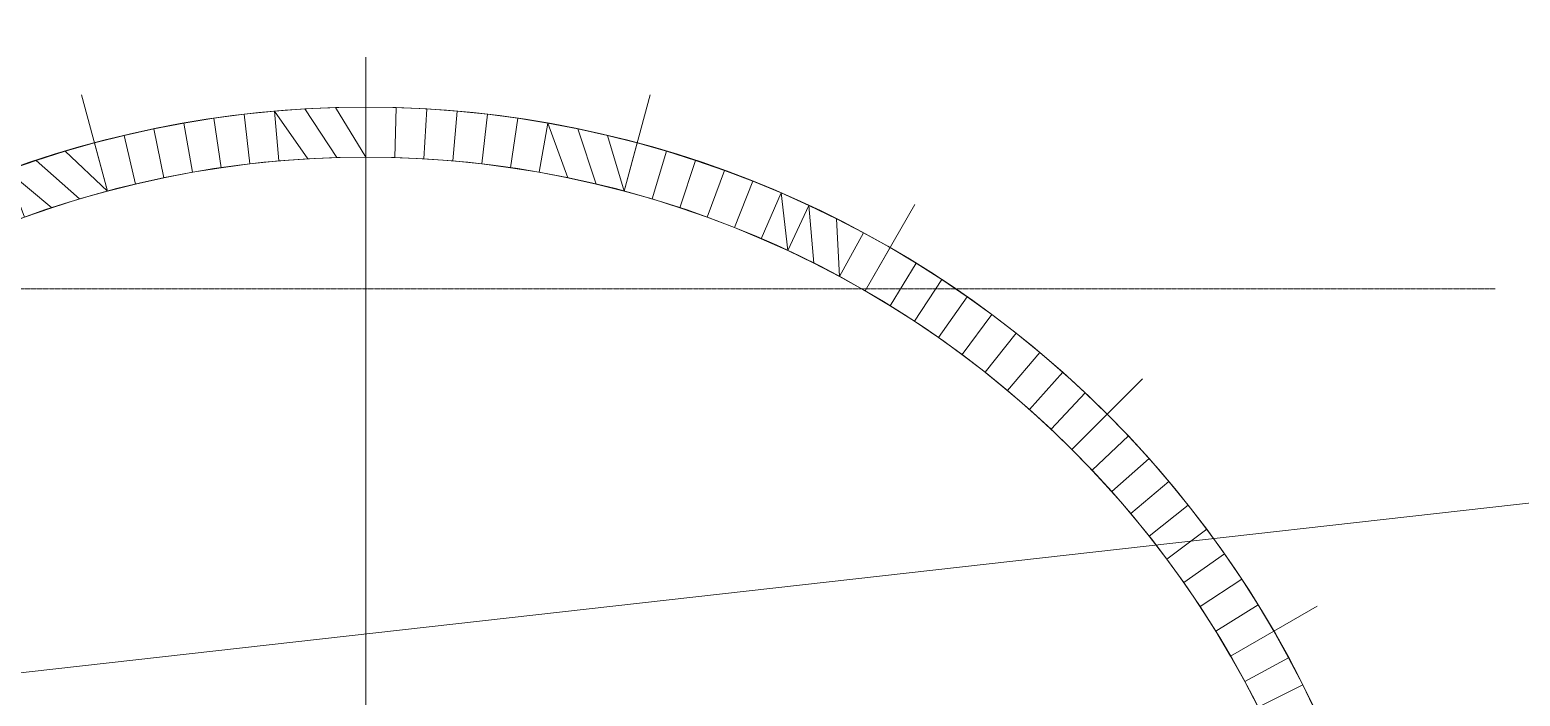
# Model space of a CAD drawing. Header units: inches. Extents: x -2369 to 1860, y -2231 to 2192.
# Drawn here: x -434 to 941, y 510 to 1125 of the extents above; entities that cross this region are included whole.
import ezdxf

# ---------------------------------------------------------------- set-up
doc = ezdxf.new("R2010")
doc.units = ezdxf.units.IN
doc.header["$MEASUREMENT"] = 0
doc.linetypes.add('Grid Line 1_2_', pattern=[0.875, 0.5, -0.125, 0.125, -0.125])
doc.layers.add('A-FLOR-LEVL', color=51, linetype='Continuous', lineweight=9)
doc.layers.add('C-TOPO', color=7, linetype='Continuous', lineweight=9)

msp = doc.modelspace()

# ---------------------------------------------------------------- linework, layer by layer
at = {"color": 252, "lineweight": 9}
for p, q in [((-123.6, 1099.9), (-123.6, -926.6)), ((-123.6, 1007.8), (-123.6, 1099.9)), ((-362, 976.4), (-385.9, 1065.3)), ((114.8, 976.4), (138.6, 1065.3)), ((-203.9, 1004.3), (-207.9, 1050.1)), ((-43.3, 1004.3), (-39.3, 1050.1)), ((-283.6, 993.8), (-291.6, 1039.1)), ((36.3, 993.8), (44.3, 1039.1)), ((191.4, 952.2), (207.2, 995.5)), ((265.7, 921.5), (285.1, 963.2)), ((336.9, 884.4), (383, 964.1)), ((404.7, 841.2), (431.1, 878.9)), ((468.5, 792.3), (498.1, 827.5)), ((527.7, 738), (592.8, 803.1)), ((582, 678.7), (617.3, 708.3)), ((630.9, 615), (668.6, 641.4)), ((674.1, 547.2), (753.9, 593.3))]:
    msp.add_line(p, q, dxfattribs=at)
msp.add_circle((-123.6, 86.6), 967.2, dxfattribs=at)
at = {"color": 27, "lineweight": 9}
msp.add_circle((-123.6, 86.6), 921.1, dxfattribs=at)
at = {"layer": 'A-FLOR-LEVL', "linetype": 'Grid Line 1_2_'}
for p, q in [((918.4, 886.1), (-1015.3, 886.1)), ((918.4, 886.1, 36), (-1015.3, 886.1, 36)), ((918.4, 886.1, 48), (-1015.3, 886.1, 48)), ((918.4, 886.1, 52), (-1015.3, 886.1, 52)), ((918.4, 886.1, 112), (-1015.3, 886.1, 112)), ((918.4, 886.1, 136), (-1015.3, 886.1, 136)), ((918.4, 886.1, 172), (-1015.3, 886.1, 172)), ((918.4, 886.1, 177), (-1015.3, 886.1, 177)), ((918.4, 886.1, 181), (-1015.3, 886.1, 181)), ((918.4, 886.1, 217), (-1015.3, 886.1, 217)), ((918.4, 886.1, 265), (-1015.3, 886.1, 265)), ((918.4, 886.1, 301), (-1015.3, 886.1, 301)), ((918.4, 886.1, 306), (-1015.3, 886.1, 306)), ((918.4, 886.1, 348), (-1015.3, 886.1, 348))]:
    msp.add_line(p, q, dxfattribs=at)

# ---------------------------------------------------------------- meshes
at = {"lineweight": 9, "transparency": 33554560}
mesh = msp.add_polyface(dxfattribs=at)
corners = [(-123.6, 1007.8), (-123.6, 1053.8), (-151.7, 1053.4), (-179.8, 1052.2), (-207.9, 1050.1), (-235.9, 1047.3), (-263.8, 1043.6), (-291.6, 1039.1), (-319.2, 1033.8), (-346.7, 1027.7), (-373.9, 1020.9), (-362, 976.4), (-336, 982.9), (-309.9, 988.7), (-283.6, 993.8), (-257.1, 998), (-230.5, 1001.5), (-203.9, 1004.3), (-177.2, 1006.2), (-150.4, 1007.4)]
mesh.append_faces([[corners[k] for k in face] for face in [(5, 16, 17, 4)]], dxfattribs={"vtx0": -1, "vtx2": -1})
mesh.append_faces([[corners[k] for k in face] for face in [(11, 12, 9, 10)]], dxfattribs={"vtx1": -1})
mesh.append_faces([[corners[k] for k in face] for face in [(17, 18, 4)]], dxfattribs={"vtx1": -1, "vtx2": -1})
mesh.append_faces([[corners[k] for k in face] for face in [(14, 15, 6, 7), (13, 14, 7, 8), (12, 13, 8, 9), (5, 6, 15, 16), (19, 0, 2, 3), (18, 19, 3, 4)]], dxfattribs={"vtx1": -1, "vtx3": -1})
mesh.append_faces([[corners[k] for k in face] for face in [(0, 1, 2)]], dxfattribs={"vtx2": -1})
at = {"color": 8, "lineweight": 9}
mesh = msp.add_polyface(dxfattribs=at)
corners = [(114.8, 976.4), (126.7, 1020.9), (99.4, 1027.7), (72, 1033.8), (44.3, 1039.1), (16.6, 1043.6), (-11.3, 1047.3), (-39.3, 1050.1), (-67.4, 1052.2), (-95.5, 1053.4), (-123.6, 1053.8), (-123.6, 1007.8), (-96.8, 1007.4), (-70.1, 1006.2), (-43.3, 1004.3), (-16.7, 1001.5), (9.9, 998), (36.3, 993.8), (62.7, 988.7), (88.8, 982.9)]
mesh.append_faces([[corners[k] for k in face] for face in [(6, 15, 16, 5), (5, 16, 17, 4)]], dxfattribs={"vtx0": -1, "vtx2": -1, "color": 8})
mesh.append_faces([[corners[k] for k in face] for face in [(11, 12, 9, 10)]], dxfattribs={"vtx1": -1, "color": 8})
mesh.append_faces([[corners[k] for k in face] for face in [(17, 18, 4)]], dxfattribs={"vtx1": -1, "vtx2": -1, "color": 8})
mesh.append_faces([[corners[k] for k in face] for face in [(14, 15, 6, 7), (13, 14, 7, 8), (12, 13, 8, 9), (19, 0, 2, 3), (18, 19, 3, 4)]], dxfattribs={"vtx1": -1, "vtx3": -1, "color": 8})
mesh.append_faces([[corners[k] for k in face] for face in [(0, 1, 2)]], dxfattribs={"vtx2": -1, "color": 8})
mesh = msp.add_polyface(dxfattribs=at)
corners = [(-362, 976.4), (-373.9, 1020.9), (-401, 1013.2), (-427.8, 1004.7), (-454.4, 995.5), (-480.7, 985.5), (-506.7, 974.7), (-532.4, 963.2), (-557.7, 950.9), (-582.6, 938), (-607.2, 924.2), (-584.2, 884.4), (-560.8, 897.4), (-537, 909.8), (-512.9, 921.5), (-488.4, 932.4), (-463.7, 942.7), (-438.6, 952.2), (-413.3, 961), (-387.8, 969.1)]
mesh.append_faces([[corners[k] for k in face] for face in [(16, 5, 15)]], dxfattribs={"vtx0": -1, "vtx1": -1, "color": 8})
mesh.append_faces([[corners[k] for k in face] for face in [(7, 13, 14, 6), (15, 5, 6, 14), (5, 16, 17, 4)]], dxfattribs={"vtx0": -1, "vtx2": -1, "color": 8})
mesh.append_faces([[corners[k] for k in face] for face in [(7, 8, 13), (17, 18, 4)]], dxfattribs={"vtx1": -1, "vtx2": -1, "color": 8})
mesh.append_faces([[corners[k] for k in face] for face in [(12, 13, 8, 9), (19, 0, 2, 3), (18, 19, 3, 4)]], dxfattribs={"vtx1": -1, "vtx3": -1, "color": 8})
mesh.append_faces([[corners[k] for k in face] for face in [(0, 1, 2)]], dxfattribs={"vtx2": -1, "color": 8})
mesh.append_faces([[corners[k] for k in face] for face in [(9, 10, 11, 12)]], dxfattribs={"vtx3": -1, "color": 8})
at = {"lineweight": 9, "transparency": 33554560}
mesh = msp.add_polyface(dxfattribs=at)
corners = [(336.9, 884.4), (360, 924.2), (335.4, 938), (310.5, 950.9), (285.1, 963.2), (259.5, 974.7), (233.5, 985.5), (207.2, 995.5), (180.6, 1004.7), (153.8, 1013.2), (126.7, 1020.9), (114.8, 976.4), (140.6, 969.1), (166.1, 961), (191.4, 952.2), (216.5, 942.7), (241.2, 932.4), (265.7, 921.5), (289.8, 909.8), (313.5, 897.4)]
mesh.append_faces([[corners[k] for k in face] for face in [(2, 19, 0, 1)]], dxfattribs={"vtx0": -1})
mesh.append_faces([[corners[k] for k in face] for face in [(6, 15, 16, 5), (19, 2, 3)]], dxfattribs={"vtx0": -1, "vtx2": -1})
mesh.append_faces([[corners[k] for k in face] for face in [(11, 12, 9, 10)]], dxfattribs={"vtx1": -1})
mesh.append_faces([[corners[k] for k in face] for face in [(16, 17, 5)]], dxfattribs={"vtx1": -1, "vtx2": -1})
mesh.append_faces([[corners[k] for k in face] for face in [(14, 15, 6, 7), (13, 14, 7, 8), (12, 13, 8, 9), (17, 18, 4, 5), (18, 19, 3, 4)]], dxfattribs={"vtx1": -1, "vtx3": -1})
at = {"color": 8, "lineweight": 9}
mesh = msp.add_polyface(dxfattribs=at)
corners = [(527.7, 738), (560.3, 770.5), (540.1, 790.1), (519.4, 809.1), (498.1, 827.5), (476.3, 845.3), (453.9, 862.4), (431.1, 878.9), (407.9, 894.7), (384.1, 909.8), (360, 924.2), (336.9, 884.4), (360, 870.6), (382.5, 856.2), (404.7, 841.2), (426.4, 825.5), (447.7, 809.2), (468.5, 792.3), (488.7, 774.7), (508.5, 756.6)]
mesh.append_faces([[corners[k] for k in face] for face in [(6, 15, 16, 5), (3, 18, 19, 2), (5, 16, 17, 4), (4, 17, 18, 3)]], dxfattribs={"vtx0": -1, "vtx2": -1, "color": 8})
mesh.append_faces([[corners[k] for k in face] for face in [(12, 13, 8, 9), (14, 15, 6, 7), (13, 14, 7, 8)]], dxfattribs={"vtx1": -1, "vtx3": -1, "color": 8})
mesh.append_faces([[corners[k] for k in face] for face in [(0, 1, 2, 19)]], dxfattribs={"vtx2": -1, "color": 8})
mesh.append_faces([[corners[k] for k in face] for face in [(9, 10, 11, 12)]], dxfattribs={"vtx3": -1, "color": 8})
at = {"lineweight": 9, "transparency": 33554560}
mesh = msp.add_polyface(dxfattribs=at)
corners = [(674.1, 547.2), (714, 570.2), (699.6, 594.4), (684.4, 618.1), (668.6, 641.4), (652.2, 664.2), (635, 686.5), (617.3, 708.3), (598.9, 729.6), (579.9, 750.4), (560.3, 770.5), (527.7, 738), (546.4, 718.8), (564.5, 699), (582, 678.7), (598.9, 658), (615.2, 636.7), (630.9, 615), (646, 592.8), (660.4, 570.2)]
mesh.append_faces([[corners[k] for k in face] for face in [(3, 18, 19, 2), (5, 16, 17, 4), (4, 17, 18, 3)]], dxfattribs={"vtx0": -1, "vtx2": -1})
mesh.append_faces([[corners[k] for k in face] for face in [(11, 12, 9, 10)]], dxfattribs={"vtx1": -1})
mesh.append_faces([[corners[k] for k in face] for face in [(13, 14, 7, 8), (14, 15, 6, 7), (15, 16, 5, 6), (8, 9, 12, 13)]], dxfattribs={"vtx1": -1, "vtx3": -1})
mesh.append_faces([[corners[k] for k in face] for face in [(0, 1, 2, 19)]], dxfattribs={"vtx2": -1})
at = {"color": 8, "lineweight": 9}
mesh = msp.add_polyface(dxfattribs=at)
corners = [(766.1, 325), (810.6, 337), (802.9, 364), (794.5, 390.9), (785.2, 417.4), (775.2, 443.7), (764.5, 469.7), (752.9, 495.4), (740.7, 520.7), (727.7, 545.7), (714, 570.2), (674.1, 547.2), (687.2, 523.8), (699.5, 500), (711.2, 475.9), (722.2, 451.5), (732.4, 426.7), (742, 401.7), (750.7, 376.4), (758.8, 350.8)]
mesh.append_faces([[corners[k] for k in face] for face in [(5, 16, 17, 4), (3, 18, 19, 2), (18, 3, 4, 17)]], dxfattribs={"vtx0": -1, "vtx2": -1, "color": 8})
mesh.append_faces([[corners[k] for k in face] for face in [(11, 12, 9, 10)]], dxfattribs={"vtx1": -1, "color": 8})
mesh.append_faces([[corners[k] for k in face] for face in [(7, 8, 13, 14), (15, 16, 5, 6), (14, 15, 6, 7), (8, 9, 12, 13)]], dxfattribs={"vtx1": -1, "vtx3": -1, "color": 8})
mesh.append_faces([[corners[k] for k in face] for face in [(0, 1, 2, 19)]], dxfattribs={"vtx2": -1, "color": 8})
at = {"layer": 'C-TOPO'}
mesh = msp.add_polyface(dxfattribs=at)
corners = [(1697.8, 772.5), (1603.3, -970.3), (709.6, -2231), (-600.5, -1829.4), (-1580.1, -1391.1), (-1717, -1068.5), (-1871.1, -832.4), (-2172.8, 336.8), (-2332.9, 916.3), (-2368.6, 1352.4), (-1840.1, 1688.6), (-1580.3, 1844.6), (-1229.2, 1958.9), (-711.1, 2178), (79.3, 2191.9), (1332.2, 1666.7), (1859.9, 1157.1)]
mesh.append_faces([[corners[k] for k in face] for face in [(12, 11, 7), (6, 7, 8), (6, 0, 7), (4, 5, 6), (5, 0, 6), (9, 8, 10), (10, 8, 7), (7, 11, 10), (5, 4, 3), (3, 2, 1), (1, 0, 3), (0, 1, 16), (14, 7, 0), (12, 13, 11), (13, 12, 14), (14, 12, 7), (0, 15, 14), (0, 16, 15), (0, 5, 3)]])

doc.saveas('drawing.dxf')
